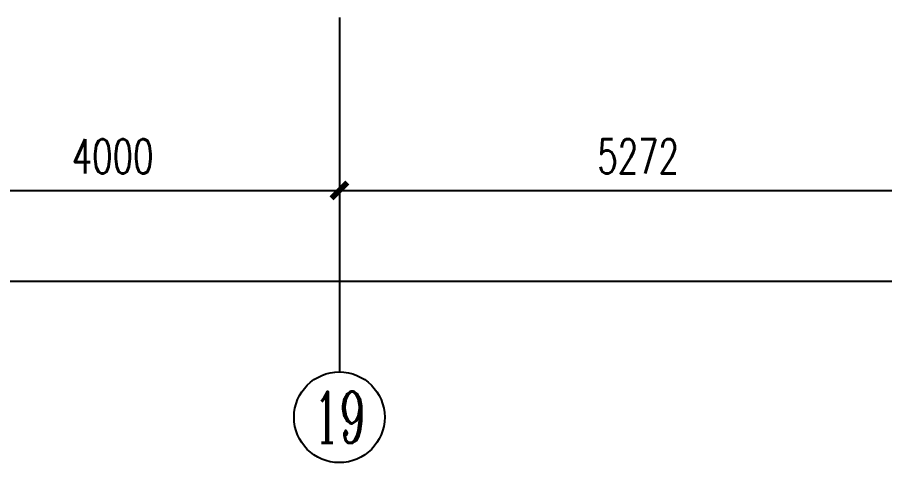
# Model space of a CAD drawing. Extents: x 190999 to 918899, y -200814 to 215286.
# Drawn here: x 696808 to 704460, y 50307 to 54232 of the extents above; entities that cross this region are included whole.
import ezdxf
from ezdxf.enums import TextEntityAlignment as Align

# ---------------------------------------------------------------- set-up
doc = ezdxf.new("R2010")
doc.units = 0
doc.header["$LTSCALE"] = 1000
doc.header["$MEASUREMENT"] = 0
doc.layers.get('Defpoints').update_dxf_attribs({"color": 1})
doc.layers.add('AXIS', color=3, linetype='Continuous')
doc.layers.add('AXIS_TEXT', color=7, linetype='Continuous')
doc.styles.add('_TCH_AXIS', font='COMPLEX', dxfattribs={"bigfont": 'GBCBIG'})
doc.styles.add('COMPLEX', font='COMPLEX')
doc.styles.add('DIM_FONT', font='SIMPLEX', dxfattribs={"width": 0.7, "bigfont": 'GBCBIG'})
doc.dimstyles.new('DIMN', dxfattribs={"dimtxt": 300, "dimasz": 100, "dimexe": 250, "dimexo": 300, "dimgap": 150, "dimtad": 1, "dimdec": 0, "dimzin": 0, "dimdsep": 46, "dimtxsty": 'DIM_FONT', "dimblk": 'ARCHTICK', "dimcen": 0.09, "dimclrt": 7, "dimazin": 2, "dimtfac": 1, "dimtdec": 0, "dimtix": 1, "dimtmove": 2, "dimatfit": 3, "dimfxl": 0, "dimtolj": 1, "dimtzin": 0, "dimarcsym": 0})

# ---------------------------------------------------------------- blocks, each defined once
blk = doc.blocks.new('_ArchTick')
at = {"const_width": 0.5}
blk.add_lwpolyline([(-0.7, -0.7), (0.7, 0.7)], dxfattribs=at)
blk = doc.blocks.new('*D410')
at = {"layer": 'AXIS', "color": 0, "lineweight": -2}
for p, q in [((695648.5, 53932.2), (695648.5, 52457.2)), ((699648.5, 53932.2), (699648.5, 52457.2)), ((695648.5, 52707.2), (699648.5, 52707.2))]:
    blk.add_line(p, q, dxfattribs=at)
at = {"layer": 'Defpoints', "color": 0}
for p in [(695648.5, 54232.2), (699648.5, 54232.2), (699648.5, 52707.2)]:
    blk.add_point(p, dxfattribs=at)
at = {"layer": 'AXIS', "color": 0, "lineweight": -2, "xscale": 100, "yscale": 100, "zscale": 100, "rotation": 180}
blk.add_blockref('_ArchTick', (695648.5, 52707.2), dxfattribs=at)
at = {"layer": 'AXIS', "color": 0, "lineweight": -2, "xscale": 100, "yscale": 100, "zscale": 100}
blk.add_blockref('_ArchTick', (699648.5, 52707.2), dxfattribs=at)
at = {"layer": 'AXIS', "color": 7, "insert": (697648.5, 53007.2), "char_height": 300, "attachment_point": 5, "style": 'DIM_FONT'}
blk.add_mtext('\\A1;4000', dxfattribs=at)
blk = doc.blocks.new('*D411')
at = {"layer": 'AXIS', "color": 0, "lineweight": -2}
for p, q in [((699648.5, 53932.2), (699648.5, 52457.2)), ((704920.6, 53932.2), (704920.6, 52457.2)), ((699648.5, 52707.2), (704920.6, 52707.2))]:
    blk.add_line(p, q, dxfattribs=at)
at = {"layer": 'Defpoints', "color": 0}
for p in [(699648.5, 54232.2), (704920.6, 54232.2), (704920.6, 52707.2)]:
    blk.add_point(p, dxfattribs=at)
at = {"layer": 'AXIS', "color": 0, "lineweight": -2, "xscale": 100, "yscale": 100, "zscale": 100, "rotation": 180}
blk.add_blockref('_ArchTick', (699648.5, 52707.2), dxfattribs=at)
at = {"layer": 'AXIS', "color": 0, "lineweight": -2, "xscale": 100, "yscale": 100, "zscale": 100}
blk.add_blockref('_ArchTick', (704920.6, 52707.2), dxfattribs=at)
at = {"layer": 'AXIS', "color": 7, "insert": (702284.6, 53007.2), "char_height": 300, "attachment_point": 5, "style": 'DIM_FONT'}
blk.add_mtext('\\A1;5272', dxfattribs=at)
blk = doc.blocks.new('*D418')
at = {"layer": 'AXIS', "color": 0, "lineweight": -2}
for p, q in [((688898.5, 53932.2), (688898.5, 51657.2)), ((728398.5, 53932.2), (728398.5, 51657.2)), ((688898.5, 51907.2), (728398.5, 51907.2))]:
    blk.add_line(p, q, dxfattribs=at)
at = {"layer": 'Defpoints', "color": 0}
for p in [(688898.5, 54232.2), (728398.5, 54232.2), (728398.5, 51907.2)]:
    blk.add_point(p, dxfattribs=at)
at = {"layer": 'AXIS', "color": 0, "lineweight": -2, "xscale": 100, "yscale": 100, "zscale": 100, "rotation": 180}
blk.add_blockref('_ArchTick', (688898.5, 51907.2), dxfattribs=at)
at = {"layer": 'AXIS', "color": 0, "lineweight": -2, "xscale": 100, "yscale": 100, "zscale": 100}
blk.add_blockref('_ArchTick', (728398.5, 51907.2), dxfattribs=at)
at = {"layer": 'AXIS', "color": 7, "insert": (708648.5, 52207.2), "char_height": 300, "attachment_point": 5, "style": 'DIM_FONT'}
blk.add_mtext('\\A1;39500', dxfattribs=at)
blk = doc.blocks.new('_AXISO')
blk.add_circle((0, 0), 0.5)
at = {"layer": 'AXIS_TEXT', "style": 'COMPLEX', "width": 1.041667}
blk.add_attdef('A', text='', height=0.56, dxfattribs=at).set_placement((-0.25, -0.28), (0.25, -0.28), align=Align.FIT)

msp = doc.modelspace()

# ---------------------------------------------------------------- linework, layer by layer
at = {"layer": 'AXIS'}
msp.add_line((699648.5, 54232.2), (699648.5, 51107.2), dxfattribs=at)

# ---------------------------------------------------------------- block references
ref = msp.add_blockref('_AXISO', (699648.5, 50707.2), dxfattribs=dict(at, xscale=800, yscale=800, zscale=800))
ref.add_attrib('A', '19', dxfattribs={"layer": 'AXIS_TEXT', "height": 452.55, "style": '_TCH_AXIS', "width": 0.724138}).set_placement((699422.3, 50480.9), (699874.8, 50480.9), align=Align.FIT)

# ---------------------------------------------------------------- dimensions: what is measured, and where the dimension line sits
for p1, p2, distance, picture, middle in [((688898.5, 54232.2), (728398.5, 54232.2), -2325, '*D418', (708648.5, 52207.2)), ((695648.5, 54232.2), (699648.5, 54232.2), -1525, '*D410', (697648.5, 53007.2)), ((699648.5, 54232.2), (704920.6, 54232.2), -1525, '*D411', (702284.6, 53007.2))]:
    dim = msp.add_aligned_dim(p1=p1, p2=p2, distance=distance, dimstyle='DIMN', dxfattribs=at)
    dim.commit()
    dim.dimension.update_dxf_attribs({"geometry": picture, "text_midpoint": middle})

doc.saveas('drawing.dxf')
